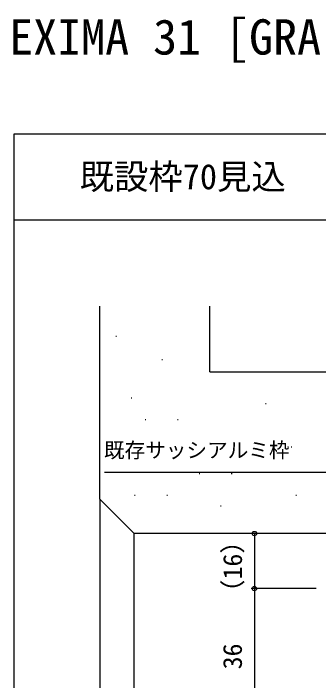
# Model space of a CAD drawing. Units: millimetres, scale not verified. Extents: x -437 to 438, y -344 to 341.
# Drawn here: x -437 to -348.1, y 147.5 to 341.3 of the extents above; entities that cross this region are included whole.
import ezdxf
from ezdxf.enums import TextEntityAlignment as Align

# ---------------------------------------------------------------- set-up
doc = ezdxf.new("R2010")
doc.units = ezdxf.units.MM
doc.header["$LTSCALE"] = 2
for name, color, linetype in [('0-1_USER1', 3, 'Continuous'), ('0-7_YKK_D', 6, 'Continuous'), ('0-8_YKK_ZWAK', 7, 'Continuous'), ('0-9_YSS_K', 3, 'Continuous'), ('0-A_YSS_KE', 3, 'Continuous')]:
    doc.layers.add(name, color=color, linetype=linetype)
doc.styles.add('ＭＳ ゴシック', font='')
doc.styles.get('ＭＳ ゴシック').set_extended_font_data('MS Gothic')

msp = doc.modelspace()

# ---------------------------------------------------------------- linework, layer by layer
at = {"layer": '0-7_YKK_D'}
for p, q in [((-348.798, 190.2), (-367.798, 190.2)), ((-366.798, 190.2), (-366.798, 174.2)), ((-348.798, 174.2), (-367.798, 174.2)), ((-348.798, 174.2), (-367.798, 174.2)), ((-366.798, 174.2), (-366.798, 138.204))]:
    msp.add_line(p, q, dxfattribs=at)
msp.add_lwpolyline([(-328.798, 200.507), (-330.601, 202.31), (-336.238, 207.947), (-410.462, 207.947)], dxfattribs=at)
for centre in [(-366.798, 190.2), (-366.798, 174.2), (-366.798, 174.2)]:
    msp.add_circle(centre, 0.637, dxfattribs=at)
at = {"layer": '0-8_YKK_ZWAK'}
for p, q in [((-436.8, 306.2), (-436.8, -343.8)), ((438.2, 306.2), (-436.8, 306.2)), ((438.2, 281.2), (-436.8, 281.2))]:
    msp.add_line(p, q, dxfattribs=at)
at = {"layer": '0-9_YSS_K'}
for p, q in [((-407.164, 247.507), (-406.964, 247.507)), ((-393.737, 240.793), (-393.537, 240.793)), ((-402.688, 229.604), (-402.488, 229.604)), ((-363.613, 227.978), (-363.413, 227.978)), ((-398.554, 223.285), (-398.354, 223.285)), ((-389.167, 223.285), (-388.967, 223.285)), ((-356.093, 215.375), (-355.893, 215.375)), ((-382.909, 207.639), (-382.709, 207.639)), ((-373.522, 207.639), (-373.322, 207.639)), ((-411.8, 200.2), (-411.8, 20.987)), ((-401.683, 201.381), (-401.483, 201.381)), ((-392.296, 201.381), (-392.096, 201.381)), ((-354.747, 201.381), (-354.547, 201.381)), ((-376.651, 198.252), (-376.451, 198.252)), ((-401.8, 20.987), (-401.8, 190.2))]:
    msp.add_line(p, q, dxfattribs=at)
at = {"layer": '0-A_YSS_KE'}
for p, q in [((-411.8, 200.2), (-411.8, 256.2)), ((-379.797, 237.2), (-379.797, 256.2)), ((-379.797, 237.2), (-249.797, 237.2)), ((-401.8, 190.2), (-411.8, 200.2))]:
    msp.add_line(p, q, dxfattribs=at)
msp.add_lwpolyline([(-328.798, 190.2), (-328.798, 200.2), (-338.798, 200.2), (-338.798, 190.2), (-401.8, 190.2)], dxfattribs=at)

# ---------------------------------------------------------------- texts
at = {"layer": '0-1_USER1', "style": 'ＭＳ ゴシック'}
for s, height, p in [('EXIMA 31 [GRAF工法]  引違い窓（2枚建）  換気小窓【内倒し型】網戸付', 10.26, (-438.152, 326.24)), ('既設枠70見込', 7.331, (-417.652, 288.001))]:
    msp.add_text(s, height=height, dxfattribs=at).set_placement(p, align=Align.BOTTOM_LEFT)
at = {"layer": '0-7_YKK_D', "style": 'ＭＳ ゴシック'}
msp.add_text('既存サッシアルミ枠', height=4.399, dxfattribs=at).set_placement((-410.588, 210.901), align=Align.BOTTOM_LEFT)
for s, p in [('（16）', (-368.755, 169.362)), ('36', (-368.798, 150.769))]:
    msp.add_text(s, height=5.499, rotation=90, dxfattribs=at).set_placement(p, align=Align.BOTTOM_LEFT)

doc.saveas('drawing.dxf')
